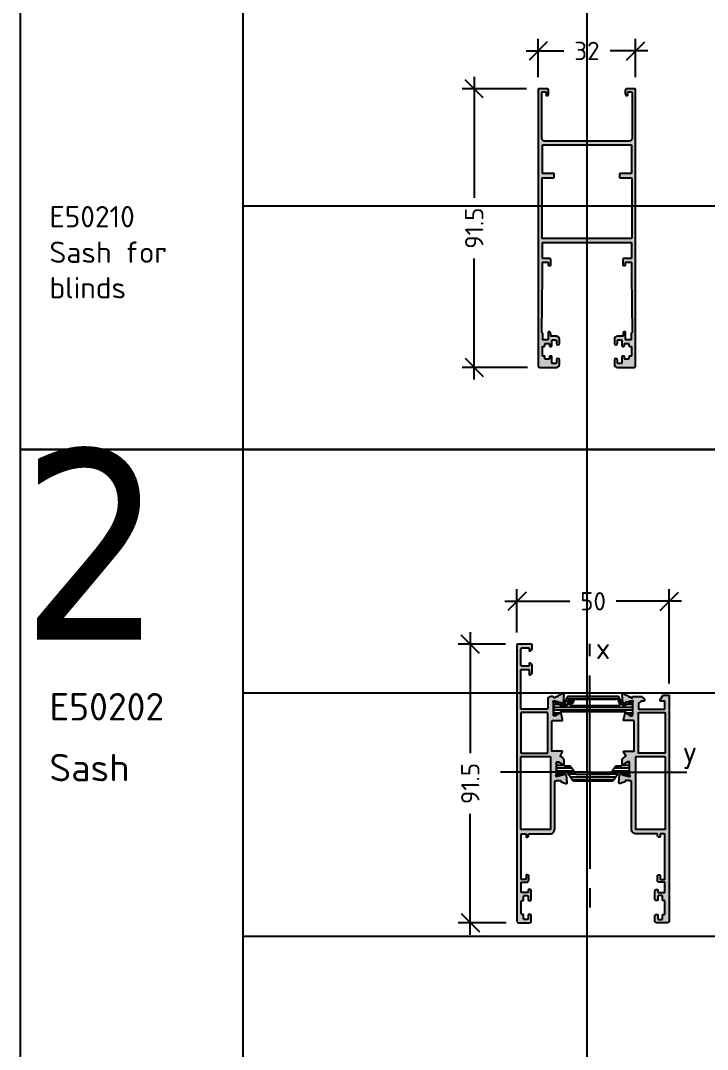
# Model space of a CAD drawing. Extents: x -4122 to 3414, y -5760 to 3840.
# Drawn here: x 555.1 to 780.6, y 762.9 to 1100.9 of the extents above; entities that cross this region are included whole.
import ezdxf

# ---------------------------------------------------------------- set-up
doc = ezdxf.new("R2010")
doc.units = 0
doc.linetypes.add('CENTER', pattern=[50.8, 31.75, -6.35, 6.35, -6.35])
doc.layers.get('0').update_dxf_attribs({"linetype": 'CONTINUOUS'})
doc.layers.get('DEFPOINTS').update_dxf_attribs({"linetype": 'CONTINUOUS'})
for name, color, linetype in [('ALUM', 7, 'CONTINUOUS'), ('AXES', 1, 'CENTER'), ('DIM', 94, 'CONTINUOUS'), ('ETEM_AL-HATCH-2', 253, 'CONTINUOUS'), ('POLYAMIDS', 7, 'CONTINUOUS'), ('POLYAMIDS_HATCH', 7, 'CONTINUOUS'), ('TEXT', 7, 'CONTINUOUS'), ('UNMOVABLE', 4, 'CONTINUOUS')]:
    doc.layers.add(name, color=color, linetype=linetype)
doc.styles.add('ETEM', font='tahoma.ttf')
doc.styles.add('ETEM_NAN', font='isocpeur.ttf')
doc.styles.get("Standard").update_dxf_attribs({"font": 'tahoma.ttf'})
doc.dimstyles.new('ETEM_ARCHITECTURE_STYLE$0', dxfattribs={"dimtxt": 2, "dimasz": 1, "dimexe": 1, "dimexo": 1, "dimgap": 1, "dimtad": 0, "dimdec": 1, "dimtxsty": 'ETEM_NAN', "dimblk": 'OBLIQUE', "dimcen": 0, "dimdle": 1, "dimclrd": 7, "dimclre": 7, "dimclrt": 7, "dimazin": 3, "dimtfac": 1, "dimtdec": 1, "dimtmove": 0, "dimatfit": 3, "dimtolj": 1, "dimtzin": 0})
pattern_1 = [(0, (-426.555, -2284.0669), (3e-16, 0.9525), [])]

# ---------------------------------------------------------------- blocks, each defined once
blk = doc.blocks.new('E_75_TEST_PAGE')
at = {"layer": 'DEFPOINTS'}
for p, q in [((73.06, -160), (73.06, 0)), ((185.93, 0), (185.93, -960)), ((9.49, -80), (9.49, -80)), ((278.81, -80), (73.06, -80)), ((73.06, -320), (73.06, -160)), ((73.06, -960), (73.06, -800)), ((9.49, -880), (9.49, -880)), ((278.81, -880), (73.06, -880))]:
    blk.add_line(p, q, dxfattribs=at)
at = {"layer": 'DEFPOINTS', "color": 3}
blk.add_line((386.8, -160), (73.06, -160), dxfattribs=at)
blk.add_lwpolyline([(386.8, -960), (0, -960), (0, 0), (386.8, 0)], dxfattribs=at)
blk = doc.blocks.new('_OBLIQUE')
at = {"color": 0, "linetype": 'BYBLOCK'}
blk.add_line((-0.5, -0.5), (0.5, 0.5), dxfattribs=at)
blk = doc.blocks.new('*D42')
at = {"layer": 'DEFPOINTS', "color": 0}
for p in [(725.21, 1078.5), (704, 987), (725.51, 987)]:
    blk.add_point(p, dxfattribs=at)
at = {"layer": 'DIM', "color": 7}
for p, q in [((704, 1082.5), (704, 1042.75)), ((721.21, 1078.5), (700, 1078.5)), ((704, 983), (704, 1022.75)), ((721.51, 987), (700, 987))]:
    blk.add_line(p, q, dxfattribs=at)
at = {"layer": 'DIM', "color": 7, "xscale": 6, "yscale": 6, "zscale": 6}
for p, rotation in [((704, 1078.5), 90), ((704, 987), 270)]:
    blk.add_blockref('_OBLIQUE', p, dxfattribs=dict(at, rotation=rotation))
at = {"layer": 'DIM', "color": 7, "insert": (704, 1032.75), "char_height": 6, "attachment_point": 5, "rotation": 90, "style": 'ETEM_NAN'}
blk.add_mtext('91.5', dxfattribs=at)
blk = doc.blocks.new('*D43')
at = {"layer": 'DEFPOINTS', "color": 0}
for p in [(757.01, 1090.97), (725.01, 1078.3), (757.01, 1078.3)]:
    blk.add_point(p, dxfattribs=at)
at = {"layer": 'DIM', "color": 7}
for p, q in [((725.01, 1082.3), (725.01, 1094.97)), ((757.01, 1082.3), (757.01, 1094.97)), ((721.01, 1090.97), (733.41, 1090.97)), ((761.01, 1090.97), (748.61, 1090.97))]:
    blk.add_line(p, q, dxfattribs=at)
at = {"layer": 'DIM', "color": 7, "xscale": 6, "yscale": 6, "zscale": 6, "rotation": 180}
blk.add_blockref('_OBLIQUE', (725.01, 1090.97), dxfattribs=at)
at = {"layer": 'DIM', "color": 7, "xscale": 6, "yscale": 6, "zscale": 6}
blk.add_blockref('_OBLIQUE', (757.01, 1090.97), dxfattribs=at)
at = {"layer": 'DIM', "color": 7, "insert": (741.01, 1090.97), "char_height": 6, "attachment_point": 5, "style": 'ETEM_NAN'}
blk.add_mtext('32', dxfattribs=at)
blk = doc.blocks.new('*D270')
at = {"layer": 'DEFPOINTS', "color": 0}
for p in [(718.23, 896.03), (702.7, 804.53), (718.53, 804.53)]:
    blk.add_point(p, dxfattribs=at)
at = {"layer": 'DIM', "color": 7}
for p, q in [((702.7, 900.03), (702.7, 860.28)), ((714.23, 896.03), (698.7, 896.03)), ((702.7, 800.53), (702.7, 840.28)), ((714.53, 804.53), (698.7, 804.53))]:
    blk.add_line(p, q, dxfattribs=at)
at = {"layer": 'DIM', "color": 7, "xscale": 6, "yscale": 6, "zscale": 6}
for p, rotation in [((702.7, 896.03), 90), ((702.7, 804.53), 270)]:
    blk.add_blockref('_OBLIQUE', p, dxfattribs=dict(at, rotation=rotation))
at = {"layer": 'DIM', "color": 7, "insert": (702.7, 850.28), "char_height": 6, "attachment_point": 5, "rotation": 90, "style": 'ETEM_NAN'}
blk.add_mtext('91.5', dxfattribs=at)
blk = doc.blocks.new('*D271')
at = {"layer": 'DEFPOINTS', "color": 0}
for p in [(768.03, 910.14), (718.03, 895.83), (768.03, 879.13)]:
    blk.add_point(p, dxfattribs=at)
at = {"layer": 'DIM', "color": 7}
for p, q in [((718.03, 899.83), (718.03, 914.14)), ((768.03, 883.13), (768.03, 914.14)), ((714.03, 910.14), (735.43, 910.14)), ((772.03, 910.14), (750.63, 910.14))]:
    blk.add_line(p, q, dxfattribs=at)
at = {"layer": 'DIM', "color": 7, "xscale": 6, "yscale": 6, "zscale": 6, "rotation": 180}
blk.add_blockref('_OBLIQUE', (718.03, 910.14), dxfattribs=at)
at = {"layer": 'DIM', "color": 7, "xscale": 6, "yscale": 6, "zscale": 6}
blk.add_blockref('_OBLIQUE', (768.03, 910.14), dxfattribs=at)
at = {"layer": 'DIM', "color": 7, "insert": (743.03, 910.14), "char_height": 6, "attachment_point": 5, "style": 'ETEM_NAN'}
blk.add_mtext('50', dxfattribs=at)

msp = doc.modelspace()

# ---------------------------------------------------------------- hatches: boundary and pattern name
at = {"layer": 'ETEM_AL-HATCH-2'}
h = msp.add_hatch(color=256, dxfattribs=at)
h.paths.add_polyline_path([(741.01, 1061.3), (727.21, 1061.3, -0.414214), (726.21, 1062.3), (726.21, 1077.3, -0.414214), (726.41, 1077.5), (727.41, 1077.5, -0.414214), (727.61, 1077.3), (727.61, 1076.5, 0.414214), (727.81, 1076.3, 0.414214), (728.41, 1076.9), (728.41, 1078, 0.414214), (727.91, 1078.5), (725.21, 1078.5, 0.414214), (725.01, 1078.3), (725.01, 987.5, 0.414214), (725.51, 987), (731.01, 987, 0.414214), (732.01, 988), (732.01, 989.4, 1), (731.01, 989.4), (731.01, 988.5, -0.414214), (730.81, 988.3), (729.71, 988.3, -0.414214), (729.51, 988.5), (729.51, 990.5, 0.414214), (729.31, 990.7), (728.91, 990.7, 0.414214), (728.71, 990.5), (728.71, 989.9, -0.414214), (728.51, 989.7), (727.41, 989.7, -0.414214), (727.21, 989.9), (727.21, 990.5, 0.414214), (727.01, 990.7), (726.61, 990.7, -0.414214), (726.41, 990.9), (726.41, 993.7, -0.414214), (726.61, 993.9), (727.01, 993.9, 0.414214), (727.21, 994.1), (727.21, 994.6, -0.414214), (727.41, 994.8), (728.51, 994.8, -0.414214), (728.71, 994.6), (728.71, 994.1, 0.414214), (728.91, 993.9), (729.31, 993.9, 0.414214), (729.51, 994.1), (729.51, 995.8, -0.414214), (729.71, 996), (730.81, 996, -0.414214), (731.01, 995.8), (731.01, 994.9, 1), (732.01, 994.9), (732.01, 996.2, 0.414214), (731.01, 997.2), (729.31, 997.2, -0.414214), (729.11, 997.4), (729.11, 998.2, 0.450704), (728.55, 998.7, 0.47243), (728.31, 998.5), (728.31, 996.2, -0.414214), (728.11, 996), (726.71, 996, -0.414214), (726.51, 996.2), (726.51, 998.1), (726.21, 998.4), (726.41, 1017.3), (726.41, 1021.4, -0.414214), (726.61, 1021.6), (728.11, 1021.6, -0.414214), (728.31, 1021.4), (728.31, 1020.7, 0.414214), (728.51, 1020.5), (729.01, 1020.5, 0.414214), (729.21, 1020.7), (729.21, 1022.3, 0.414214), (728.71, 1022.8), (726.61, 1022.8, -0.414214), (726.41, 1023), (726.41, 1027.8, -0.414214), (726.61, 1028), (741.01, 1028), (755.41, 1028, -0.414214), (755.61, 1027.8), (755.61, 1023, -0.414214), (755.41, 1022.8), (753.31, 1022.8, 0.414214), (752.81, 1022.3), (752.81, 1020.7, 0.414214), (753.01, 1020.5), (753.51, 1020.5, 0.414214), (753.71, 1020.7), (753.71, 1021.4, -0.414214), (753.91, 1021.6), (755.41, 1021.6, -0.414214), (755.61, 1021.4), (755.61, 1017.3), (755.81, 998.4), (755.51, 998.1), (755.51, 996.2, -0.414214), (755.31, 996), (753.91, 996, -0.414214), (753.71, 996.2), (753.71, 998.5, 0.47243), (753.48, 998.7, 0.450704), (752.91, 998.2), (752.91, 997.4, -0.414214), (752.71, 997.2), (751.01, 997.2, 0.414214), (750.01, 996.2), (750.01, 994.9, 1), (751.01, 994.9), (751.01, 995.8, -0.414214), (751.21, 996), (752.31, 996, -0.414214), (752.51, 995.8), (752.51, 994.1, 0.414214), (752.71, 993.9), (753.11, 993.9, 0.414214), (753.31, 994.1), (753.31, 994.6, -0.414214), (753.51, 994.8), (754.61, 994.8, -0.414214), (754.81, 994.6), (754.81, 994.1, 0.414214), (755.01, 993.9), (755.41, 993.9, -0.414214), (755.61, 993.7), (755.61, 990.9, -0.414214), (755.41, 990.7), (755.01, 990.7, 0.414214), (754.81, 990.5), (754.81, 989.9, -0.414214), (754.61, 989.7), (753.51, 989.7, -0.414214), (753.31, 989.9), (753.31, 990.5, 0.414214), (753.11, 990.7), (752.71, 990.7, 0.414214), (752.51, 990.5), (752.51, 988.5, -0.414214), (752.31, 988.3), (751.21, 988.3, -0.414214), (751.01, 988.5), (751.01, 989.4, 1), (750.01, 989.4), (750.01, 988, 0.414214), (751.01, 987), (756.51, 987, 0.414214), (757.01, 987.5), (757.01, 1078.3, 0.414214), (756.81, 1078.5), (754.11, 1078.5, 0.414214), (753.61, 1078), (753.61, 1076.9, 0.414214), (754.21, 1076.3, 0.414214), (754.41, 1076.5), (754.41, 1077.3, -0.414214), (754.61, 1077.5), (755.61, 1077.5, -0.414214), (755.81, 1077.3), (755.81, 1062.3, -0.414214), (754.81, 1061.3)])
h.paths.add_polyline_path([(755.41, 1060.1, -0.414214), (755.61, 1059.9), (755.61, 1050.9, -0.414214), (755.41, 1050.7), (751.91, 1050.7, 0.414214), (751.71, 1050.5), (751.71, 1049.5, 0.414214), (751.91, 1049.3), (755.51, 1049.3, -0.414214), (755.71, 1049.1), (755.71, 1029.5, -0.414214), (755.51, 1029.3), (741.01, 1029.3), (726.51, 1029.3, -0.414214), (726.31, 1029.5), (726.31, 1049.1, -0.414214), (726.51, 1049.3), (730.11, 1049.3, 0.414214), (730.31, 1049.5), (730.31, 1050.5, 0.414214), (730.11, 1050.7), (726.61, 1050.7, -0.414214), (726.41, 1050.9), (726.41, 1059.9, -0.414214), (726.61, 1060.1), (741.01, 1060.1)], flags=16)
h = msp.add_hatch(color=256, dxfattribs=at)
edge = h.paths.add_edge_path(flags=16)
edge.add_line((719.33, 873.43), (719.33, 860.43))
edge.add_arc((719.53, 860.43), 0.2, 180, 270)
edge.add_line((719.53, 860.23), (727.93, 860.23))
edge.add_arc((727.93, 860.43), 0.2, 270, 360)
edge.add_line((728.13, 860.43), (728.13, 873.43))
edge.add_arc((727.93, 873.43), 0.2, 0, 90)
edge.add_line((727.93, 873.63), (719.53, 873.63))
edge.add_arc((719.53, 873.43), 0.2, 90, 180)
edge = h.paths.add_edge_path()
edge.add_line((733.02, 871.17), (732.52, 873.37))
edge.add_arc((732.33, 873.33), 0.2, 12.8043, 121.3118)
edge.add_line((732.22, 873.5), (730.63, 872.53))
edge.add_line((730.63, 872.53), (730.23, 872.53))
edge.add_arc((730.23, 872.73), 0.2, 180, 270, ccw=False)
edge.add_line((730.03, 872.73), (730.03, 877.03))
edge.add_arc((730.03, 877.23), 0.2, 90, 270, ccw=False)
edge.add_line((730.03, 877.43), (730.33, 877.43))
edge.add_line((730.33, 877.43), (732.47, 876.85))
edge.add_line((732.47, 876.85), (732.54, 876.57))
edge.add_arc((732.73, 876.63), 0.2, 195, 315)
edge.add_line((732.88, 876.48), (733.31, 876.92))
edge.add_line((733.31, 876.92), (733.53, 879.4))
edge.add_arc((733.23, 879.43), 0.3, 355, 470)
edge.add_line((733.13, 879.71), (731.53, 879.13))
edge.add_line((731.53, 879.13), (731.53, 879.03))
edge.add_arc((731.23, 879.03), 0.3, 270, 360, ccw=False)
edge.add_line((731.23, 878.73), (730.79, 878.73))
edge.add_arc((730.79, 878.53), 0.2, 90, 156.4218)
edge.add_arc((730.33, 878.73), 0.3, 191.537, 336.4218, ccw=False)
edge.add_arc((729.84, 878.63), 0.2, 11.537, 90)
edge.add_line((729.84, 878.83), (729.13, 878.83))
edge.add_arc((729.13, 877.83), 1, 90, 180)
edge.add_line((728.13, 877.83), (728.13, 874.93))
edge.add_arc((727.93, 874.93), 0.2, 270, 360, ccw=False)
edge.add_line((727.93, 874.73), (719.53, 874.73))
edge.add_arc((719.53, 874.93), 0.2, 180, 270, ccw=False)
edge.add_line((719.33, 874.93), (719.33, 887.53))
edge.add_arc((719.53, 887.53), 0.2, 90, 180, ccw=False)
edge.add_line((719.53, 887.73), (721.83, 887.73))
edge.add_arc((721.83, 887.53), 0.2, 0, 90, ccw=False)
edge.add_line((722.03, 887.53), (722.03, 886.13))
edge.add_arc((722.23, 886.13), 0.2, 180, 270)
edge.add_arc((722.23, 886.73), 0.8, 270, 360)
edge.add_line((723.03, 886.73), (723.03, 889.03))
edge.add_arc((722.23, 889.03), 0.8, 360, 450)
edge.add_arc((722.23, 889.63), 0.2, 90, 180)
edge.add_line((722.03, 889.63), (722.03, 889.03))
edge.add_arc((721.83, 889.03), 0.2, 270, 360, ccw=False)
edge.add_line((721.83, 888.83), (719.83, 888.83))
edge.add_arc((719.83, 889.33), 0.5, 180, 270, ccw=False)
edge.add_line((719.33, 889.33), (719.33, 894.33))
edge.add_arc((719.83, 894.33), 0.5, 90, 180, ccw=False)
edge.add_line((719.83, 894.83), (721.83, 894.83))
edge.add_arc((721.83, 894.63), 0.2, 0, 90, ccw=False)
edge.add_line((722.03, 894.63), (722.03, 894.03))
edge.add_arc((722.23, 894.03), 0.2, 180, 270)
edge.add_arc((722.23, 894.63), 0.8, 270, 360)
edge.add_line((723.03, 894.63), (723.03, 895.83))
edge.add_arc((722.83, 895.83), 0.2, 0, 90)
edge.add_line((722.83, 896.03), (718.23, 896.03))
edge.add_arc((718.23, 895.83), 0.2, 90, 180)
edge.add_line((718.03, 895.83), (718.03, 805.03))
edge.add_arc((718.53, 805.03), 0.5, 180, 270)
edge.add_line((718.53, 804.53), (722.23, 804.53))
edge.add_arc((722.23, 805.03), 0.5, 270, 360)
edge.add_line((722.73, 805.03), (722.73, 806.78))
edge.add_arc((722.23, 806.78), 0.5, 360, 450)
edge.add_line((722.23, 807.28), (721.93, 807.28))
edge.add_arc((721.93, 807.08), 0.2, 90, 180)
edge.add_line((721.73, 807.08), (721.73, 805.83))
edge.add_arc((721.53, 805.83), 0.2, -90, 0, ccw=False)
edge.add_line((721.53, 805.63), (720.43, 805.63))
edge.add_arc((720.43, 805.83), 0.2, 180, 270, ccw=False)
edge.add_line((720.23, 805.83), (720.23, 807.08))
edge.add_arc((720.03, 807.08), 0.2, 0, 90)
edge.add_line((720.03, 807.28), (719.63, 807.28))
edge.add_arc((719.63, 807.48), 0.2, 180, 270, ccw=False)
edge.add_line((719.43, 807.48), (719.43, 811.58))
edge.add_arc((719.63, 811.58), 0.2, 90, 180, ccw=False)
edge.add_line((719.63, 811.78), (720.03, 811.78))
edge.add_arc((720.03, 811.98), 0.2, 270, 360)
edge.add_line((720.23, 811.98), (720.23, 813.23))
edge.add_arc((720.43, 813.23), 0.2, 90, 180, ccw=False)
edge.add_line((720.43, 813.43), (721.53, 813.43))
edge.add_arc((721.53, 813.23), 0.2, 0, 90, ccw=False)
edge.add_line((721.73, 813.23), (721.73, 811.98))
edge.add_arc((721.93, 811.98), 0.2, 180, 270)
edge.add_line((721.93, 811.78), (722.23, 811.78))
edge.add_arc((722.23, 812.28), 0.5, 270, 360)
edge.add_line((722.73, 812.28), (722.73, 814.93))
edge.add_arc((722.23, 814.93), 0.5, 0, 90)
edge.add_line((722.23, 815.43), (721.93, 815.43))
edge.add_arc((721.93, 815.23), 0.2, 90, 180)
edge.add_line((721.73, 815.23), (721.73, 814.63))
edge.add_arc((721.53, 814.63), 0.2, -90, 0, ccw=False)
edge.add_line((721.53, 814.43), (719.63, 814.43))
edge.add_arc((719.63, 814.63), 0.2, 180, 270, ccw=False)
edge.add_line((719.43, 814.63), (719.43, 817.83))
edge.add_line((719.43, 817.83), (721.23, 817.83))
edge.add_arc((721.23, 818.53), 0.7, 270, 360)
edge.add_line((721.93, 818.53), (721.93, 819.83))
edge.add_arc((721.53, 819.83), 0.4, 0, 90)
edge.add_line((721.53, 820.23), (721.23, 820.23))
edge.add_arc((721.23, 820.03), 0.2, 90, 180)
edge.add_line((721.03, 820.03), (721.03, 818.93))
edge.add_arc((720.83, 818.93), 0.2, 270, 360, ccw=False)
edge.add_line((720.83, 818.73), (719.63, 818.73))
edge.add_arc((719.63, 818.93), 0.2, 180, 270, ccw=False)
edge.add_line((719.43, 818.93), (719.43, 833.53))
edge.add_arc((719.63, 833.53), 0.2, 90, 180, ccw=False)
edge.add_line((719.63, 833.73), (720.83, 833.73))
edge.add_arc((720.83, 833.53), 0.2, 0, 90, ccw=False)
edge.add_line((721.03, 833.53), (721.03, 832.83))
edge.add_arc((721.23, 832.83), 0.2, 180, 270)
edge.add_arc((721.23, 833.23), 0.6, 270, 360)
edge.add_line((721.83, 833.23), (721.83, 833.53))
edge.add_arc((722.03, 833.53), 0.2, 90, 180, ccw=False)
edge.add_line((722.03, 833.73), (728.83, 833.73))
edge.add_arc((728.83, 835.33), 1.6, 270, 360)
edge.add_line((730.43, 835.33), (730.43, 850.93))
edge.add_arc((730.63, 850.93), 0.2, 90, 180, ccw=False)
edge.add_line((730.63, 851.13), (731.03, 851.13))
edge.add_line((731.03, 851.13), (731.03, 851.23))
edge.add_line((731.03, 851.23), (732.23, 851.23))
edge.add_arc((732.23, 850.93), 0.3, 0, 90, ccw=False)
edge.add_line((732.53, 850.93), (732.53, 850.82))
edge.add_line((732.53, 850.82), (734.13, 850.24))
edge.add_arc((734.23, 850.53), 0.3, 250, 365)
edge.add_line((734.53, 850.55), (734.31, 853.03))
edge.add_line((734.31, 853.03), (733.88, 853.47))
edge.add_arc((733.73, 853.33), 0.2, 45, 165)
edge.add_line((733.54, 853.38), (733.47, 853.1))
edge.add_line((733.47, 853.1), (731.33, 852.53))
edge.add_line((731.33, 852.53), (731.03, 852.53))
edge.add_arc((731.03, 852.73), 0.2, 90, 270, ccw=False)
edge.add_line((731.03, 852.93), (731.03, 857.23))
edge.add_arc((731.23, 857.23), 0.2, 90, 180, ccw=False)
edge.add_line((731.23, 857.43), (731.63, 857.43))
edge.add_line((731.63, 857.43), (733.22, 856.45))
edge.add_arc((733.33, 856.63), 0.2, 238.6882, 360)
edge.add_line((733.53, 856.63), (733.53, 857.81))
edge.add_arc((732.53, 857.81), 1, 0, 58.6882)
edge.add_line((733.05, 858.67), (732.35, 859.1))
edge.add_arc((732.45, 859.27), 0.2, 150, 238.6882, ccw=False)
edge.add_line((732.28, 859.37), (733, 860.63))
edge.add_arc((732.83, 860.73), 0.2, 330, 450)
edge.add_line((732.83, 860.93), (729.53, 860.93))
edge.add_line((729.53, 860.93), (729.53, 870.73))
edge.add_arc((729.73, 870.73), 0.2, 90, 180, ccw=False)
edge.add_line((729.73, 870.93), (732.83, 870.93))
edge.add_arc((732.83, 871.13), 0.2, 270, 372.8043)
edge = h.paths.add_edge_path(flags=16)
edge.add_line((719.53, 859.13), (728.83, 859.13))
edge.add_arc((728.83, 858.93), 0.2, 0, 90, ccw=False)
edge.add_line((729.03, 858.93), (729.03, 835.33))
edge.add_arc((728.83, 835.33), 0.2, -90, 0, ccw=False)
edge.add_line((728.83, 835.13), (719.53, 835.13))
edge.add_arc((719.53, 835.33), 0.2, 180, 270, ccw=False)
edge.add_line((719.33, 835.33), (719.33, 858.93))
edge.add_arc((719.53, 858.93), 0.2, 90, 180, ccw=False)
h = msp.add_hatch(color=256, dxfattribs=at)
h.dxf.hatch_style = 1
edge = h.paths.add_edge_path()
edge.add_arc((759.73, 877.83), 0.2, 0, 45, ccw=False)
edge.add_line((759.93, 877.83), (759.93, 877.53))
edge.add_arc((759.73, 877.53), 0.2, 270, 360, ccw=False)
edge.add_line((759.73, 877.33), (759.43, 877.33))
edge.add_arc((759.43, 875.33), 2, 90, 138.5904)
edge.add_line((757.93, 876.65), (757.93, 874.93))
edge.add_arc((758.13, 874.93), 0.2, 180, 270)
edge.add_line((758.13, 874.73), (766.43, 874.73))
edge.add_arc((766.43, 874.93), 0.2, 270, 360)
edge.add_line((766.63, 874.93), (766.63, 877.13))
edge.add_arc((766.43, 877.13), 0.2, 360, 450)
edge.add_line((766.43, 877.33), (765.33, 877.33))
edge.add_arc((765.33, 877.63), 0.3, 150, 270, ccw=False)
edge.add_line((765.07, 877.78), (765.91, 879.23))
edge.add_arc((766.08, 879.13), 0.2, 90, 150, ccw=False)
edge.add_line((766.08, 879.33), (767.83, 879.33))
edge.add_arc((767.83, 879.13), 0.2, 0, 90, ccw=False)
edge.add_line((768.03, 879.13), (768.03, 805.03))
edge.add_arc((767.53, 805.03), 0.5, 270, 360, ccw=False)
edge.add_line((767.53, 804.53), (763.83, 804.53))
edge.add_arc((763.83, 805.03), 0.5, 180, 270, ccw=False)
edge.add_line((763.33, 805.03), (763.33, 806.78))
edge.add_arc((763.83, 806.78), 0.5, 90, 180, ccw=False)
edge.add_line((763.83, 807.28), (764.13, 807.28))
edge.add_arc((764.13, 807.08), 0.2, 0, 90, ccw=False)
edge.add_line((764.33, 807.08), (764.33, 805.83))
edge.add_arc((764.53, 805.83), 0.2, 180, 270)
edge.add_line((764.53, 805.63), (765.63, 805.63))
edge.add_arc((765.63, 805.83), 0.2, 270, 360)
edge.add_line((765.83, 805.83), (765.83, 807.08))
edge.add_arc((766.03, 807.08), 0.2, 90, 180, ccw=False)
edge.add_line((766.03, 807.28), (766.43, 807.28))
edge.add_arc((766.43, 807.48), 0.2, 270, 360)
edge.add_line((766.63, 807.48), (766.63, 811.58))
edge.add_arc((766.43, 811.58), 0.2, 0, 90)
edge.add_line((766.43, 811.78), (766.03, 811.78))
edge.add_arc((766.03, 811.98), 0.2, 180, 270, ccw=False)
edge.add_line((765.83, 811.98), (765.83, 813.23))
edge.add_arc((765.63, 813.23), 0.2, 0, 90)
edge.add_line((765.63, 813.43), (764.53, 813.43))
edge.add_arc((764.53, 813.23), 0.2, 90, 180)
edge.add_line((764.33, 813.23), (764.33, 811.98))
edge.add_arc((764.13, 811.98), 0.2, 270, 360, ccw=False)
edge.add_line((764.13, 811.78), (763.83, 811.78))
edge.add_arc((763.83, 812.28), 0.5, 180, 270, ccw=False)
edge.add_line((763.33, 812.28), (763.33, 814.93))
edge.add_arc((763.83, 814.93), 0.5, 90, 180, ccw=False)
edge.add_line((763.83, 815.43), (764.13, 815.43))
edge.add_arc((764.13, 815.23), 0.2, 0, 90, ccw=False)
edge.add_line((764.33, 815.23), (764.33, 814.63))
edge.add_arc((764.53, 814.63), 0.2, 180, 270)
edge.add_line((764.53, 814.43), (766.43, 814.43))
edge.add_arc((766.43, 814.63), 0.2, 270, 360)
edge.add_line((766.63, 814.63), (766.63, 817.83))
edge.add_line((766.63, 817.83), (764.83, 817.83))
edge.add_arc((764.83, 818.53), 0.7, 180, 270, ccw=False)
edge.add_line((764.13, 818.53), (764.13, 819.83))
edge.add_arc((764.53, 819.83), 0.4, 90, 180, ccw=False)
edge.add_line((764.53, 820.23), (764.83, 820.23))
edge.add_arc((764.83, 820.03), 0.2, 0, 90, ccw=False)
edge.add_line((765.03, 820.03), (765.03, 818.93))
edge.add_arc((765.23, 818.93), 0.2, 180, 270)
edge.add_line((765.23, 818.73), (766.43, 818.73))
edge.add_arc((766.43, 818.93), 0.2, 270, 360)
edge.add_line((766.63, 818.93), (766.63, 833.53))
edge.add_arc((766.43, 833.53), 0.2, 0, 90)
edge.add_line((766.43, 833.73), (765.23, 833.73))
edge.add_arc((765.23, 833.53), 0.2, 90, 180)
edge.add_line((765.03, 833.53), (765.03, 832.83))
edge.add_arc((764.83, 832.83), 0.2, 270, 360, ccw=False)
edge.add_arc((764.83, 833.23), 0.6, 180, 270, ccw=False)
edge.add_line((764.23, 833.23), (764.23, 833.53))
edge.add_arc((764.03, 833.53), 0.2, 360, 450)
edge.add_line((764.03, 833.73), (757.23, 833.73))
edge.add_arc((757.23, 835.33), 1.6, 180, 270, ccw=False)
edge.add_line((755.63, 835.33), (755.63, 850.93))
edge.add_arc((755.43, 850.93), 0.2, 360, 450)
edge.add_line((755.43, 851.13), (755.03, 851.13))
edge.add_line((755.03, 851.13), (755.03, 851.23))
edge.add_line((755.03, 851.23), (753.83, 851.23))
edge.add_arc((753.83, 850.93), 0.3, 90, 180)
edge.add_line((753.53, 850.93), (753.53, 850.82))
edge.add_line((753.53, 850.82), (751.93, 850.24))
edge.add_arc((751.83, 850.53), 0.3, 175, 290, ccw=False)
edge.add_line((751.53, 850.55), (751.75, 853.03))
edge.add_line((751.75, 853.03), (752.18, 853.47))
edge.add_arc((752.32, 853.33), 0.2, 15, 135, ccw=False)
edge.add_line((752.52, 853.38), (752.59, 853.1))
edge.add_line((752.59, 853.1), (754.73, 852.53))
edge.add_line((754.73, 852.53), (755.03, 852.53))
edge.add_arc((755.03, 852.73), 0.2, 270, 450)
edge.add_line((755.03, 852.93), (755.03, 857.23))
edge.add_arc((754.83, 857.23), 0.2, 0, 90)
edge.add_line((754.83, 857.43), (754.43, 857.43))
edge.add_line((754.43, 857.43), (752.83, 856.45))
edge.add_arc((752.73, 856.63), 0.2, 180, 301.3118, ccw=False)
edge.add_line((752.53, 856.63), (752.53, 857.81))
edge.add_arc((753.53, 857.81), 1, 121.3118, 180, ccw=False)
edge.add_line((753.01, 858.67), (753.71, 859.1))
edge.add_arc((753.61, 859.27), 0.2, 301.3118, 390)
edge.add_line((753.78, 859.37), (753.06, 860.63))
edge.add_arc((753.23, 860.73), 0.2, 90, 210, ccw=False)
edge.add_line((753.23, 860.93), (756.53, 860.93))
edge.add_line((756.53, 860.93), (756.53, 870.73))
edge.add_arc((756.33, 870.73), 0.2, 0, 90)
edge.add_line((756.33, 870.93), (753.23, 870.93))
edge.add_arc((753.23, 871.13), 0.2, 167.1957, 270, ccw=False)
edge.add_line((753.03, 871.17), (753.53, 873.37))
edge.add_arc((753.73, 873.33), 0.2, 58.6882, 167.1957, ccw=False)
edge.add_line((753.83, 873.5), (755.43, 872.53))
edge.add_line((755.43, 872.53), (755.83, 872.53))
edge.add_arc((755.83, 872.73), 0.2, 270, 360)
edge.add_line((756.03, 872.73), (756.03, 877.03))
edge.add_arc((756.03, 877.23), 0.2, 270, 450)
edge.add_line((756.03, 877.43), (755.73, 877.43))
edge.add_line((755.73, 877.43), (753.59, 876.85))
edge.add_line((753.59, 876.85), (753.52, 876.57))
edge.add_arc((753.32, 876.63), 0.2, 225, 345, ccw=False)
edge.add_line((753.18, 876.48), (752.75, 876.92))
edge.add_line((752.75, 876.92), (752.53, 879.4))
edge.add_arc((752.83, 879.43), 0.3, 70, 185, ccw=False)
edge.add_line((752.93, 879.71), (754.53, 879.13))
edge.add_line((754.53, 879.13), (754.53, 879.03))
edge.add_arc((754.83, 879.03), 0.3, 180, 270)
edge.add_line((754.83, 878.73), (755.27, 878.73))
edge.add_arc((755.27, 878.53), 0.2, 23.5782, 90, ccw=False)
edge.add_arc((755.73, 878.73), 0.3, 203.5782, 348.463)
edge.add_arc((756.22, 878.63), 0.2, 90, 168.463, ccw=False)
edge.add_line((756.22, 878.83), (758.93, 878.83))
edge.add_arc((758.93, 878.63), 0.2, 45, 90, ccw=False)
edge.add_line((759.07, 878.77), (759.87, 877.97))
edge = h.paths.add_edge_path(flags=16)
edge.add_line((766.73, 873.43), (766.73, 860.43))
edge.add_arc((766.53, 860.43), 0.2, 270, 360, ccw=False)
edge.add_line((766.53, 860.23), (758.13, 860.23))
edge.add_arc((758.13, 860.43), 0.2, 180, 270, ccw=False)
edge.add_line((757.93, 860.43), (757.93, 873.43))
edge.add_arc((758.13, 873.43), 0.2, 90, 180, ccw=False)
edge.add_line((758.13, 873.63), (766.53, 873.63))
edge.add_arc((766.53, 873.43), 0.2, 0, 90, ccw=False)
edge = h.paths.add_edge_path(flags=16)
edge.add_arc((766.53, 858.93), 0.2, 0, 90, ccw=False)
edge.add_line((766.73, 858.93), (766.73, 835.33))
edge.add_arc((766.53, 835.33), 0.2, -90, 0, ccw=False)
edge.add_line((766.53, 835.13), (757.23, 835.13))
edge.add_arc((757.23, 835.33), 0.2, 180, 270, ccw=False)
edge.add_line((757.03, 835.33), (757.03, 858.93))
edge.add_arc((757.23, 858.93), 0.2, 90, 180, ccw=False)
edge.add_line((757.23, 859.13), (766.53, 859.13))
at = {"layer": 'POLYAMIDS_HATCH', "ltscale": 0.1}
h = msp.add_hatch(dxfattribs=at)
h.set_pattern_fill('ANSI31', color=256, scale=0.3, angle=315)
h.set_pattern_definition(pattern_1)
edge = h.paths.add_edge_path()
edge.add_arc((751.01, 877.93), 0.3, -32.0657, 145.3097, ccw=False)
edge.add_arc((751.52, 877.62), 0.3, 147.9343, 204)
edge.add_line((751.24, 877.49), (751.7, 876.48))
edge.add_arc((751.24, 876.28), 0.5, -90, 24, ccw=False)
edge.add_line((751.24, 875.78), (736.04, 875.78))
edge.add_arc((736.04, 876.28), 0.5, 157.0929, 270, ccw=False)
edge.add_line((735.58, 876.47), (735.85, 877.12))
edge.add_arc((735.57, 877.24), 0.3, 337.0929, 449.9904)
edge.add_line((735.57, 877.54), (735.24, 877.54))
edge.add_arc((735.24, 877.24), 0.3, 89.9904, 122.5631)
edge.add_line((735.08, 877.49), (734.69, 877.24))
edge.add_arc((734.77, 877.12), 0.15, 122.5631, 251.4181)
edge.add_line((734.72, 876.97), (734.83, 876.94))
edge.add_arc((734.77, 876.75), 0.2, -35.8856, 71.4181, ccw=False)
edge.add_line((734.93, 876.63), (734.4, 875.9))
edge.add_arc((734.16, 876.08), 0.3, 270, 324.1144, ccw=False)
edge.add_line((734.16, 875.78), (733.09, 875.78))
edge.add_arc((733.09, 876.98), 1.2, 240.0063, 270, ccw=False)
edge.add_line((732.49, 875.94), (730.76, 876.94))
edge.add_arc((730.61, 876.68), 0.3, 60, 90)
edge.add_line((730.61, 876.98), (730.43, 876.98))
edge.add_arc((730.43, 876.58), 0.4, 90, 180)
edge.add_line((730.03, 876.58), (730.03, 873.18))
edge.add_arc((730.43, 873.18), 0.4, 180, 270)
edge.add_line((730.43, 872.78), (730.61, 872.78))
edge.add_arc((730.61, 873.08), 0.3, 270, 300)
edge.add_line((730.76, 872.82), (732.32, 873.71))
edge.add_line((732.32, 873.71), (732.49, 873.81))
edge.add_arc((733.09, 872.78), 1.2, 90, 120, ccw=False)
edge.add_line((733.09, 873.98), (752.97, 873.98))
edge.add_arc((752.97, 872.78), 1.2, 60, 90, ccw=False)
edge.add_line((753.57, 873.81), (753.74, 873.71))
edge.add_line((753.74, 873.71), (755.3, 872.82))
edge.add_arc((755.45, 873.08), 0.3, 240, 270)
edge.add_line((755.45, 872.78), (755.63, 872.78))
edge.add_arc((755.63, 873.18), 0.4, 270, 360)
edge.add_line((756.03, 873.18), (756.03, 876.58))
edge.add_arc((755.63, 876.58), 0.4, 360, 450)
edge.add_line((755.63, 876.98), (755.45, 876.98))
edge.add_arc((755.45, 876.68), 0.3, 90, 120)
edge.add_line((755.3, 876.94), (753.55, 875.92))
edge.add_arc((752.97, 876.98), 1.2, 276.5048, 298.865, ccw=False)
edge.add_arc((753.07, 876.08), 0.3, 203.2, 276.5048, ccw=False)
edge.add_line((752.8, 875.96), (751.63, 878.58))
edge.add_arc((751.17, 878.38), 0.5, 24, 90)
edge.add_line((751.17, 878.88), (734.88, 878.88))
edge.add_arc((734.88, 878.38), 0.5, 90, 156)
edge.add_line((734.43, 878.58), (733.41, 876.3))
edge.add_arc((733.69, 876.18), 0.3, 156, 270.6683)
edge.add_line((733.69, 875.88), (734.2, 875.88))
edge.add_arc((734.19, 876.18), 0.3, 270.6683, 324.9976)
edge.add_line((734.44, 876.01), (734.9, 876.68))
edge.add_arc((734.78, 876.76), 0.15, 324.9976, 432.8713)
edge.add_line((734.83, 876.9), (734.71, 876.94))
edge.add_arc((734.77, 877.13), 0.2, 142.4772, 252.8713, ccw=False)
edge.add_line((734.61, 877.25), (735.08, 877.87))
edge.add_arc((735.32, 877.68), 0.3, 90.0335, 142.4772, ccw=False)
edge.add_line((735.32, 877.98), (735.8, 877.98))
edge.add_arc((735.8, 877.68), 0.3, -18.0155, 90.0335, ccw=False)
edge.add_line((736.09, 877.59), (735.89, 876.98))
edge.add_arc((736.18, 876.89), 0.3, 161.9845, 341.9845)
edge.add_line((736.46, 876.8), (736.77, 877.77))
edge.add_arc((737.06, 877.68), 0.3, 90, 162.165, ccw=False)
edge.add_line((737.06, 877.98), (750.52, 877.98))
edge.add_arc((750.52, 878.28), 0.3, 270, 325.3097)
h = msp.add_hatch(dxfattribs=at)
h.set_pattern_fill('ANSI31', color=256, scale=0.3, angle=315)
h.set_pattern_definition(pattern_1)
edge = h.paths.add_edge_path()
edge.add_line((743.03, 853.18), (737.63, 853.18))
edge.add_arc((737.63, 853.38), 0.2, 215, 270, ccw=False)
edge.add_line((737.47, 853.26), (735.66, 855.85))
edge.add_arc((735.41, 855.68), 0.3, 35, 90)
edge.add_line((735.41, 855.98), (734.19, 855.98))
edge.add_arc((734.19, 857.18), 1.2, 240, 270, ccw=False)
edge.add_line((733.59, 856.14), (731.79, 857.18))
edge.add_line((731.79, 857.18), (731.43, 857.18))
edge.add_arc((731.43, 856.78), 0.4, 90, 180)
edge.add_line((731.03, 856.78), (731.03, 853.38))
edge.add_arc((731.43, 853.38), 0.4, 180, 270)
edge.add_line((731.43, 852.98), (731.79, 852.98))
edge.add_line((731.79, 852.98), (733.24, 853.81))
edge.add_arc((733.84, 852.78), 1.2, 90, 120, ccw=False)
edge.add_line((733.84, 853.98), (734.42, 853.98))
edge.add_arc((734.42, 853.78), 0.2, 35, 90, ccw=False)
edge.add_line((734.59, 853.89), (736.4, 851.3))
edge.add_arc((736.65, 851.48), 0.3, 215, 270)
edge.add_line((736.65, 851.18), (743.03, 851.18))
edge.add_line((743.03, 851.18), (749.41, 851.18))
edge.add_arc((749.41, 851.48), 0.3, 270, 325)
edge.add_line((749.66, 851.3), (751.47, 853.89))
edge.add_arc((751.63, 853.78), 0.2, 90, 145, ccw=False)
edge.add_line((751.63, 853.98), (752.21, 853.98))
edge.add_arc((752.21, 852.78), 1.2, 60, 90, ccw=False)
edge.add_line((752.81, 853.81), (754.27, 852.98))
edge.add_line((754.27, 852.98), (754.63, 852.98))
edge.add_arc((754.63, 853.38), 0.4, 270, 360)
edge.add_line((755.03, 853.38), (755.03, 856.78))
edge.add_arc((754.63, 856.78), 0.4, 0, 90)
edge.add_line((754.63, 857.18), (754.27, 857.18))
edge.add_line((754.27, 857.18), (752.47, 856.14))
edge.add_arc((751.87, 857.18), 1.2, 270, 300, ccw=False)
edge.add_line((751.87, 855.98), (750.64, 855.98))
edge.add_arc((750.64, 855.68), 0.3, 90, 145)
edge.add_line((750.4, 855.85), (748.59, 853.26))
edge.add_arc((748.42, 853.38), 0.2, 270, 325, ccw=False)
edge.add_line((748.42, 853.18), (743.03, 853.18))

# ---------------------------------------------------------------- linework, layer by layer
at = {"layer": 'ALUM'}
for points in [[(726.21, 1062.3), (726.21, 1077.3, -0.414214), (726.41, 1077.5), (727.41, 1077.5, -0.414214), (727.61, 1077.3), (727.61, 1076.5, 0.414214), (727.81, 1076.3, 0.414214), (728.41, 1076.9), (728.41, 1078, 0.414214), (727.91, 1078.5), (725.21, 1078.5, 0.414214), (725.01, 1078.3), (725.01, 987.5, 0.414214), (725.51, 987), (731.01, 987, 0.414214), (732.01, 988), (732.01, 989.4, 1), (731.01, 989.4), (731.01, 988.5, -0.414214), (730.81, 988.3), (729.71, 988.3, -0.414214), (729.51, 988.5), (729.51, 990.5, 0.414214), (729.31, 990.7), (728.91, 990.7, 0.414214), (728.71, 990.5), (728.71, 989.9, -0.414214), (728.51, 989.7), (727.41, 989.7, -0.414214), (727.21, 989.9), (727.21, 990.5, 0.414214), (727.01, 990.7), (726.61, 990.7, -0.414214), (726.41, 990.9), (726.41, 993.7, -0.414214), (726.61, 993.9), (726.61, 993.9), (727.01, 993.9, 0.414214), (727.21, 994.1), (727.21, 994.6, -0.414214), (727.41, 994.8), (728.51, 994.8, -0.414214), (728.71, 994.6), (728.71, 994.1, 0.414214), (728.91, 993.9), (729.31, 993.9, 0.414214), (729.51, 994.1), (729.51, 995.8, -0.414214), (729.71, 996), (730.81, 996, -0.414214), (731.01, 995.8), (731.01, 994.9, 1), (732.01, 994.9), (732.01, 996.2, 0.414214), (731.01, 997.2), (729.31, 997.2, -0.414214), (729.11, 997.4), (729.11, 998.2), (729.11, 998.2, 0.414214), (728.61, 998.7), (728.51, 998.7, 0.414214), (728.31, 998.5), (728.31, 996.2, -0.414214), (728.11, 996), (726.71, 996, -0.414214), (726.51, 996.2), (726.51, 998.1), (726.21, 998.4), (726.41, 1017.3), (726.41, 1021.4, -0.414214), (726.61, 1021.6), (728.11, 1021.6, -0.414214), (728.31, 1021.4), (728.31, 1020.7, 0.414214), (728.51, 1020.5), (729.01, 1020.5, 0.414214), (729.21, 1020.7), (729.21, 1022.3, 0.414214), (728.71, 1022.8), (726.61, 1022.8, -0.414214), (726.41, 1023), (726.41, 1027.8, -0.414214), (726.61, 1028), (741.01, 1028), (755.41, 1028, -0.414214), (755.61, 1027.8), (755.61, 1023, -0.414214), (755.41, 1022.8), (753.31, 1022.8, 0.414214), (752.81, 1022.3), (752.81, 1020.7, 0.414214), (753.01, 1020.5), (753.51, 1020.5, 0.414214), (753.71, 1020.7), (753.71, 1021.4, -0.414214), (753.91, 1021.6), (755.41, 1021.6, -0.414214), (755.61, 1021.4), (755.61, 1017.3), (755.81, 998.4), (755.51, 998.1), (755.51, 996.2, -0.414214), (755.31, 996), (753.91, 996, -0.414214), (753.71, 996.2), (753.71, 998.5, 0.414214), (753.51, 998.7), (753.41, 998.7, 0.414214), (752.91, 998.2), (752.91, 998.2), (752.91, 997.4, -0.414214), (752.71, 997.2), (751.01, 997.2, 0.414214), (750.01, 996.2), (750.01, 994.9, 1), (751.01, 994.9), (751.01, 995.8, -0.414214), (751.21, 996), (752.31, 996, -0.414214), (752.51, 995.8), (752.51, 994.1, 0.414214), (752.71, 993.9), (753.11, 993.9, 0.414214), (753.31, 994.1), (753.31, 994.6, -0.414214), (753.51, 994.8), (754.61, 994.8, -0.414214), (754.81, 994.6), (754.81, 994.1, 0.414214), (755.01, 993.9), (755.41, 993.9), (755.41, 993.9, -0.414214), (755.61, 993.7), (755.61, 990.9, -0.414214), (755.41, 990.7), (755.01, 990.7, 0.414214), (754.81, 990.5), (754.81, 989.9, -0.414214), (754.61, 989.7), (753.51, 989.7, -0.414214), (753.31, 989.9), (753.31, 990.5, 0.414214), (753.11, 990.7), (752.71, 990.7, 0.414214), (752.51, 990.5), (752.51, 988.5, -0.414214), (752.31, 988.3), (751.21, 988.3, -0.414214), (751.01, 988.5), (751.01, 989.4, 1), (750.01, 989.4), (750.01, 988, 0.414214), (751.01, 987), (756.51, 987, 0.414214), (757.01, 987.5), (757.01, 1078.3, 0.414214), (756.81, 1078.5), (754.11, 1078.5, 0.414214), (753.61, 1078), (753.61, 1076.9, 0.414214), (754.21, 1076.3, 0.414214), (754.41, 1076.5), (754.41, 1077.3, -0.414214), (754.61, 1077.5), (755.61, 1077.5, -0.414214), (755.81, 1077.3), (755.81, 1062.3, -0.414214), (754.81, 1061.3), (741.01, 1061.3), (727.21, 1061.3, -0.414214)], [(741.01, 1029.3), (726.51, 1029.3, -0.414214), (726.31, 1029.5), (726.31, 1049.1, -0.414214), (726.51, 1049.3), (730.11, 1049.3, 0.414214), (730.31, 1049.5), (730.31, 1050.5, 0.414214), (730.11, 1050.7), (726.61, 1050.7, -0.414214), (726.41, 1050.9), (726.41, 1059.9, -0.414214), (726.61, 1060.1), (741.01, 1060.1), (741.01, 1060.1), (741.01, 1060.1), (755.41, 1060.1, -0.414214), (755.61, 1059.9), (755.61, 1050.9, -0.414214), (755.41, 1050.7), (751.91, 1050.7, 0.414214), (751.71, 1050.5), (751.71, 1049.5, 0.414214), (751.91, 1049.3), (755.51, 1049.3, -0.414214), (755.71, 1049.1), (755.71, 1029.5, -0.414214), (755.51, 1029.3)], [(733.02, 871.17), (732.52, 873.37, 0.512318), (732.22, 873.5), (730.63, 872.53), (730.23, 872.53, -0.414214), (730.03, 872.73), (730.03, 877.03, -1), (730.03, 877.43), (730.33, 877.43), (732.47, 876.85), (732.54, 876.57, 0.57735), (732.88, 876.48), (733.31, 876.92), (733.53, 879.4, 0.548619), (733.13, 879.71), (731.53, 879.13), (731.53, 879.03, -0.414214), (731.23, 878.73), (730.79, 878.73, 0.298217), (730.6, 878.61, -0.732458), (730.03, 878.67, 0.356394), (729.84, 878.83), (729.13, 878.83, 0.414214), (728.13, 877.83), (728.13, 874.93, -0.414214), (727.93, 874.73), (719.53, 874.73, -0.414214), (719.33, 874.93), (719.33, 887.53, -0.414214), (719.53, 887.73), (721.83, 887.73, -0.414214), (722.03, 887.53), (722.03, 886.13, 0.414214), (722.23, 885.93, 0.414214), (723.03, 886.73), (723.03, 889.03, 0.414214), (722.23, 889.83, 0.414214), (722.03, 889.63), (722.03, 889.03, -0.414214), (721.83, 888.83), (719.83, 888.83, -0.414214), (719.33, 889.33), (719.33, 894.33, -0.414214), (719.83, 894.83), (721.83, 894.83, -0.414214), (722.03, 894.63), (722.03, 894.03, 0.414214), (722.23, 893.83, 0.414214), (723.03, 894.63), (723.03, 895.83, 0.414214), (722.83, 896.03), (718.23, 896.03, 0.414214), (718.03, 895.83), (718.03, 805.03, 0.414214), (718.53, 804.53), (722.23, 804.53, 0.414214), (722.73, 805.03), (722.73, 806.78, 0.414214), (722.23, 807.28), (721.93, 807.28, 0.414214), (721.73, 807.08), (721.73, 805.83, -0.414214), (721.53, 805.63), (720.43, 805.63, -0.414214), (720.23, 805.83), (720.23, 807.08, 0.414214), (720.03, 807.28), (719.63, 807.28, -0.414214), (719.43, 807.48), (719.43, 811.58, -0.414214), (719.63, 811.78), (720.03, 811.78, 0.414214), (720.23, 811.98), (720.23, 813.23, -0.414214), (720.43, 813.43), (721.53, 813.43, -0.414214), (721.73, 813.23), (721.73, 811.98, 0.414214), (721.93, 811.78), (722.23, 811.78, 0.414214), (722.73, 812.28), (722.73, 814.93, 0.414214), (722.23, 815.43), (721.93, 815.43, 0.414214), (721.73, 815.23), (721.73, 814.63, -0.414214), (721.53, 814.43), (719.63, 814.43, -0.414214), (719.43, 814.63), (719.43, 817.83), (721.23, 817.83, 0.414214), (721.93, 818.53), (721.93, 819.83, 0.414214), (721.53, 820.23), (721.23, 820.23, 0.414214), (721.03, 820.03), (721.03, 818.93, -0.414214), (720.83, 818.73), (719.63, 818.73, -0.414214), (719.43, 818.93), (719.43, 833.53, -0.414214), (719.63, 833.73), (720.83, 833.73, -0.414214), (721.03, 833.53), (721.03, 832.83, 0.414214), (721.23, 832.63, 0.414214), (721.83, 833.23), (721.83, 833.53, -0.414214), (722.03, 833.73), (728.83, 833.73, 0.414214), (730.43, 835.33), (730.43, 850.93, -0.414214), (730.63, 851.13), (731.03, 851.13), (731.03, 851.23), (732.23, 851.23, -0.414214), (732.53, 850.93), (732.53, 850.82), (734.13, 850.24, 0.548619), (734.53, 850.55), (734.31, 853.03), (733.88, 853.47, 0.57735), (733.54, 853.38), (733.47, 853.1), (731.33, 852.53), (731.03, 852.53, -1), (731.03, 852.93), (731.03, 857.23, -0.414214), (731.23, 857.43), (731.63, 857.43), (733.22, 856.45, 0.585007), (733.53, 856.63), (733.53, 857.81, 0.261824), (733.05, 858.67), (732.35, 859.1, -0.407524), (732.28, 859.37), (733, 860.63, 0.57735), (732.83, 860.93), (729.53, 860.93), (729.53, 870.73, -0.414214), (729.73, 870.93), (732.83, 870.93, 0.48129)], [(759.87, 877.97, -0.198912), (759.93, 877.83), (759.93, 877.53, -0.414214), (759.73, 877.33), (759.43, 877.33, 0.21525), (757.93, 876.65), (757.93, 874.93, 0.414214), (758.13, 874.73), (766.43, 874.73, 0.414214), (766.63, 874.93), (766.63, 877.13, 0.414214), (766.43, 877.33), (765.33, 877.33, -0.57735), (765.07, 877.78), (765.91, 879.23, -0.267949), (766.08, 879.33), (767.83, 879.33, -0.414214), (768.03, 879.13), (768.03, 805.03, -0.414214), (767.53, 804.53), (763.83, 804.53, -0.414214), (763.33, 805.03), (763.33, 806.78, -0.414214), (763.83, 807.28), (764.13, 807.28, -0.414214), (764.33, 807.08), (764.33, 805.83, 0.414214), (764.53, 805.63), (765.63, 805.63, 0.414214), (765.83, 805.83), (765.83, 807.08, -0.414214), (766.03, 807.28), (766.43, 807.28, 0.414214), (766.63, 807.48), (766.63, 811.58, 0.414214), (766.43, 811.78), (766.03, 811.78, -0.414214), (765.83, 811.98), (765.83, 813.23, 0.414214), (765.63, 813.43), (764.53, 813.43, 0.414214), (764.33, 813.23), (764.33, 811.98, -0.414214), (764.13, 811.78), (763.83, 811.78, -0.414214), (763.33, 812.28), (763.33, 814.93, -0.414214), (763.83, 815.43), (764.13, 815.43, -0.414214), (764.33, 815.23), (764.33, 814.63, 0.414214), (764.53, 814.43), (766.43, 814.43, 0.414214), (766.63, 814.63), (766.63, 817.83), (764.83, 817.83, -0.414214), (764.13, 818.53), (764.13, 819.83, -0.414214), (764.53, 820.23), (764.83, 820.23, -0.414214), (765.03, 820.03), (765.03, 818.93, 0.414214), (765.23, 818.73), (766.43, 818.73, 0.414214), (766.63, 818.93), (766.63, 833.53, 0.414214), (766.43, 833.73), (765.23, 833.73, 0.414214), (765.03, 833.53), (765.03, 832.83, -0.414214), (764.83, 832.63, -0.414214), (764.23, 833.23), (764.23, 833.53, 0.414214), (764.03, 833.73), (757.23, 833.73, -0.414214), (755.63, 835.33), (755.63, 850.93, 0.414214), (755.43, 851.13), (755.03, 851.13), (755.03, 851.23), (753.83, 851.23, 0.414214), (753.53, 850.93), (753.53, 850.82), (751.93, 850.24, -0.548619), (751.53, 850.55), (751.75, 853.03), (752.18, 853.47, -0.57735), (752.52, 853.38), (752.59, 853.1), (754.73, 852.53), (755.03, 852.53, 1), (755.03, 852.93), (755.03, 857.23, 0.414214), (754.83, 857.43), (754.43, 857.43), (752.83, 856.45, -0.585007), (752.53, 856.63), (752.53, 857.81, -0.261824), (753.01, 858.67), (753.71, 859.1, 0.407524), (753.78, 859.37), (753.06, 860.63, -0.57735), (753.23, 860.93), (756.53, 860.93), (756.53, 870.73, 0.414214), (756.33, 870.93), (753.23, 870.93, -0.48129), (753.03, 871.17), (753.53, 873.37, -0.512318), (753.83, 873.5), (755.43, 872.53), (755.83, 872.53, 0.414214), (756.03, 872.73), (756.03, 877.03, 1), (756.03, 877.43), (755.73, 877.43), (753.59, 876.85), (753.52, 876.57, -0.57735), (753.18, 876.48), (752.75, 876.92), (752.53, 879.4, -0.548619), (752.93, 879.71), (754.53, 879.13), (754.53, 879.03, 0.414214), (754.83, 878.73), (755.27, 878.73, -0.298217), (755.45, 878.61, 0.732458), (756.02, 878.67, -0.356394), (756.22, 878.83), (758.93, 878.83, -0.198912), (759.07, 878.77)], [(719.33, 873.43), (719.33, 860.43, 0.414214), (719.53, 860.23), (727.93, 860.23, 0.414214), (728.13, 860.43), (728.13, 873.43, 0.414214), (727.93, 873.63), (719.53, 873.63, 0.414214)], [(766.73, 873.43), (766.73, 860.43, -0.414214), (766.53, 860.23), (758.13, 860.23, -0.414214), (757.93, 860.43), (757.93, 873.43, -0.414214), (758.13, 873.63), (766.53, 873.63, -0.414214)], [(719.53, 859.13), (728.83, 859.13, -0.414214), (729.03, 858.93), (729.03, 835.33, -0.414214), (728.83, 835.13), (719.53, 835.13, -0.414214), (719.33, 835.33), (719.33, 858.93, -0.414214)], [(766.53, 859.13, -0.414214), (766.73, 858.93), (766.73, 835.33, -0.414214), (766.53, 835.13), (757.23, 835.13, -0.414214), (757.03, 835.33), (757.03, 858.93, -0.414214), (757.23, 859.13)]]:
    msp.add_lwpolyline(points, format="xyb", close=True, dxfattribs=at)
at = {"layer": 'AXES', "color": 7}
for q in [(742.01, 896.14), (712.66, 854), (775.55, 854), (742.01, 804.39)]:
    msp.add_line((742.01, 854), q, dxfattribs=at)
at = {"layer": 'POLYAMIDS'}
for points in [[(750.76, 878.1, -0.977354), (751.26, 877.77, 0.249632), (751.24, 877.49), (751.7, 876.48, -0.542956), (751.24, 875.78), (736.04, 875.78, -0.536797), (735.58, 876.47), (735.85, 877.12, 0.536743), (735.57, 877.54), (735.24, 877.54, 0.14309), (735.08, 877.49), (734.69, 877.24, 0.630069), (734.72, 876.97), (734.83, 876.94, -0.505704), (734.93, 876.63), (734.4, 875.9, -0.240607), (734.16, 875.78), (733.09, 875.78, -0.131624), (732.49, 875.94), (730.76, 876.94, 0.131652), (730.61, 876.98), (730.43, 876.98, 0.414214), (730.03, 876.58), (730.03, 873.18, 0.414214), (730.43, 872.78), (730.61, 872.78, 0.131652), (730.76, 872.82), (732.32, 873.71), (732.49, 873.81, -0.131652), (733.09, 873.98), (752.97, 873.98, -0.131652), (753.57, 873.81), (753.74, 873.71), (755.3, 872.82, 0.131652), (755.45, 872.78), (755.63, 872.78, 0.414214), (756.03, 873.18), (756.03, 876.58, 0.414214), (755.63, 876.98), (755.45, 876.98, 0.131652), (755.3, 876.94), (753.55, 875.92, -0.097875), (753.1, 875.78, -0.331226), (752.8, 875.96), (751.63, 878.58, 0.296213), (751.17, 878.88), (734.88, 878.88, 0.296213), (734.43, 878.58), (733.41, 876.3, 0.546737), (733.69, 875.88), (734.2, 875.88, 0.241599), (734.44, 876.01), (734.9, 876.68, 0.508831), (734.83, 876.9), (734.71, 876.94, -0.522754), (734.61, 877.25), (735.08, 877.87, -0.232908), (735.32, 877.98), (735.8, 877.98, -0.509795), (736.09, 877.59), (735.89, 876.98, 1), (736.46, 876.8), (736.77, 877.77, -0.325716), (737.06, 877.98), (750.52, 877.98, 0.246131)], [(743.03, 853.18), (737.63, 853.18, -0.244698), (737.47, 853.26), (735.66, 855.85, 0.244698), (735.41, 855.98), (734.19, 855.98, -0.131652), (733.59, 856.14), (731.79, 857.18), (731.43, 857.18, 0.414214), (731.03, 856.78), (731.03, 853.38, 0.414214), (731.43, 852.98), (731.79, 852.98), (733.24, 853.81, -0.131652), (733.84, 853.98), (734.42, 853.98, -0.244698), (734.59, 853.89), (736.4, 851.3, 0.244698), (736.65, 851.18), (743.03, 851.18), (749.41, 851.18, 0.244698), (749.66, 851.3), (751.47, 853.89, -0.244698), (751.63, 853.98), (752.21, 853.98, -0.131652), (752.81, 853.81), (754.27, 852.98), (754.63, 852.98, 0.414214), (755.03, 853.38), (755.03, 856.78, 0.414214), (754.63, 857.18), (754.27, 857.18), (752.47, 856.14, -0.131652), (751.87, 855.98), (750.64, 855.98, 0.244698), (750.4, 855.85), (748.59, 853.26, -0.244698), (748.42, 853.18)]]:
    msp.add_lwpolyline(points, format="xyb", close=True, dxfattribs=at)

# ---------------------------------------------------------------- block references
at = {"layer": 'UNMOVABLE'}
for p in [(555.08, 1920), (555.08, 960)]:
    msp.add_blockref('E_75_TEST_PAGE', p, dxfattribs=at)

# ---------------------------------------------------------------- texts
at = {"layer": 'TEXT', "attachment_point": 1}
for s, insert, char_height, width, style in [('{\\fISOCPEUR|b0|i0|c161|p34;E50210}\\PSash for blinds', (564.57, 1040), 7, 47.9665, 'ETEM_NAN'), ('{\\fISOCPEUR|b0|i0|c0|p34;x}', (743.92, 898.16), 7, 9.29, 'ETEM'), ('{\\fISOCPEUR|b1|i0|c161|p34;E50202}', (564.57, 880), 9, 47.9665, 'ETEM_NAN'), ('{\\fISOCPEUR|b0|i0|c0|p34;y}', (772.44, 864.16), 7, 9.29, 'ETEM'), ('Sash', (564.57, 860), 9, 78.864, 'ETEM_NAN')]:
    msp.add_mtext(s, dxfattribs=dict(at, insert=insert, char_height=char_height, width=width, style=style))
at = {"layer": 'UNMOVABLE', "insert": (555.08, 960), "char_height": 62.5, "attachment_point": 1}
msp.add_mtext_dynamic_manual_height_columns('2', width=127.2029, gutter_width=12.5, heights=[-63.8], dxfattribs=at)

# ---------------------------------------------------------------- dimensions: what is measured, and where the dimension line sits
at = {"layer": 'DIM'}
for base, p1, p2, picture, middle in [((757.01, 1090.97), (725.01, 1078.3), (757.01, 1078.3), '*D43', (741.01, 1090.97)), ((768.03, 910.14), (718.03, 895.83), (768.03, 879.13), '*D271', (743.03, 910.14))]:
    dim = msp.add_linear_dim(base=base, p1=p1, p2=p2, dimstyle='ETEM_ARCHITECTURE_STYLE$0', override={"dimscale": 4, "dimtxt": 1.5, "dimasz": 1.5, "dimtp": 0.1, "dimtm": 0.1, "dimtfac": 0.71, "dimtolj": 0}, dxfattribs=at)
    dim.commit()
    dim.dimension.update_dxf_attribs({"geometry": picture, "text_midpoint": middle})
for base, p1, p2, picture, middle in [((704, 987), (725.21, 1078.5), (725.51, 987), '*D42', (704, 1032.75)), ((702.7, 804.53), (718.23, 896.03), (718.53, 804.53), '*D270', (702.7, 850.28))]:
    dim = msp.add_linear_dim(base=base, p1=p1, p2=p2, angle=90, dimstyle='ETEM_ARCHITECTURE_STYLE$0', override={"dimscale": 4, "dimtxt": 1.5, "dimasz": 1.5, "dimtp": 0.1, "dimtm": 0.1, "dimtfac": 0.71, "dimtolj": 0}, dxfattribs=at)
    dim.commit()
    dim.dimension.update_dxf_attribs({"geometry": picture, "text_midpoint": middle})

doc.saveas('drawing.dxf')
